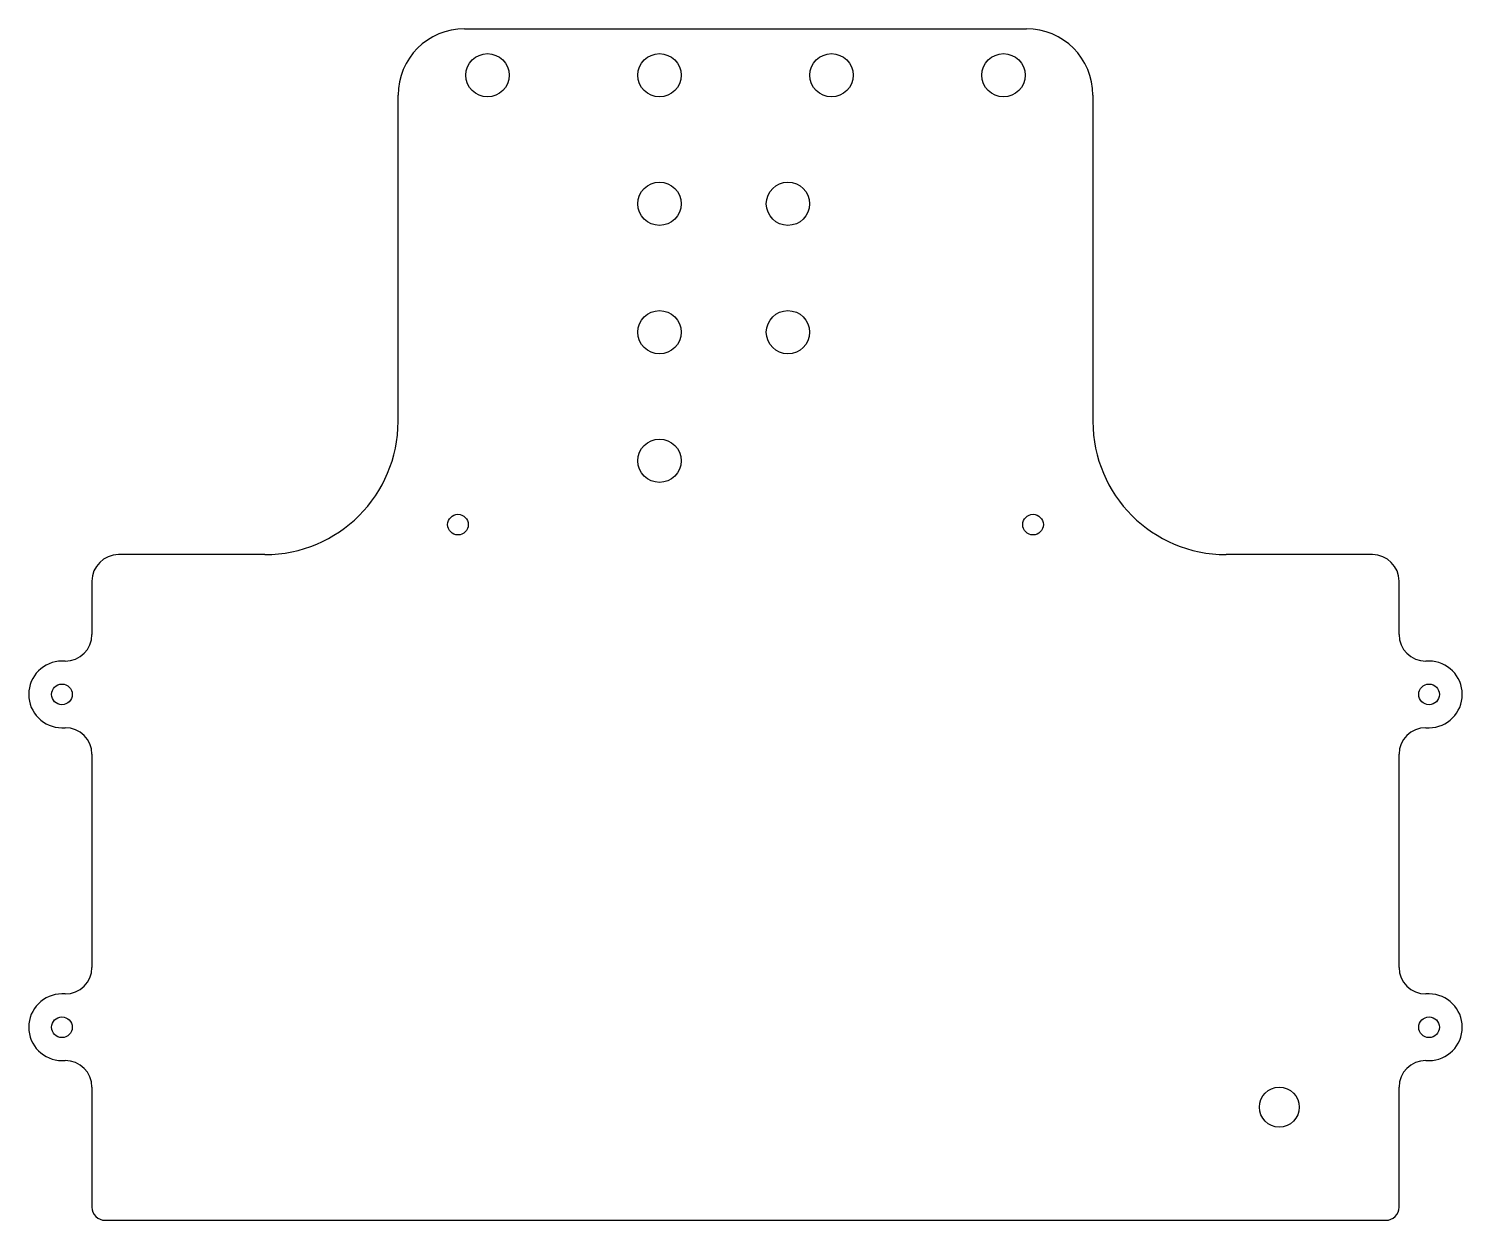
# Model space of a CAD drawing. Header units: inches. Extents: x 9.1 to 17.58, y 4.27 to 11.31.
import ezdxf

# ---------------------------------------------------------------- set-up
doc = ezdxf.new("R2010")
doc.units = ezdxf.units.IN
doc.header["$MEASUREMENT"] = 0
doc.layers.get('0').update_dxf_attribs({"lineweight": 0})

msp = doc.modelspace()

# ---------------------------------------------------------------- linework, layer by layer
at = {"color": 18, "lineweight": 25, "true_color": 0x000000}
for p, q in [((11.6789, 11.3133), (15.0017, 11.3133)), ((11.2852, 8.9904), (11.2852, 10.9196)), ((15.3954, 10.9196), (15.3954, 8.9904)), ((10.4978, 8.203), (9.6316, 8.203)), ((17.0489, 8.203), (16.1828, 8.203)), ((9.4741, 8.0456), (9.4741, 7.7306)), ((17.2064, 7.7306), (17.2064, 8.0456)), ((9.3167, 7.5731), (9.297, 7.5731)), ((17.3836, 7.5731), (17.3639, 7.5731)), ((9.297, 7.1794), (9.3167, 7.1794)), ((17.3639, 7.1794), (17.3836, 7.1794)), ((9.4741, 7.0219), (9.4741, 5.7621)), ((17.2064, 5.7621), (17.2064, 7.0219)), ((9.3167, 5.6046), (9.297, 5.6046)), ((17.3836, 5.6046), (17.3639, 5.6046)), ((9.297, 5.2109), (9.3167, 5.2109)), ((17.3639, 5.2109), (17.3836, 5.2109)), ((9.4741, 5.0534), (9.4741, 4.3448)), ((17.2064, 4.3448), (17.2064, 5.0534)), ((9.5529, 4.266), (17.1277, 4.266))]:
    msp.add_line(p, q, dxfattribs=at)
for centre, radius in [((11.8143, 11.0377), 0.128), ((12.8316, 11.0377), 0.128), ((13.8489, 11.0377), 0.128), ((14.8663, 11.0377), 0.128), ((12.8316, 10.2779), 0.128), ((13.5915, 10.2779), 0.128), ((12.8316, 9.518), 0.128), ((13.5915, 9.518), 0.128), ((12.8316, 8.7582), 0.128), ((11.6395, 8.3802), 0.061), ((15.0411, 8.3802), 0.061), ((9.297, 7.3763), 0.061), ((17.3836, 7.3763), 0.061), ((9.297, 5.4078), 0.061), ((17.3836, 5.4078), 0.061), ((16.4978, 4.9353), 0.1181)]:
    msp.add_circle(centre, radius, dxfattribs=at)
for points in [[(11.6789, 11.3133), (11.4614, 11.3133), (11.2852, 11.137), (11.2852, 10.9196)], [(15.3954, 10.9196), (15.3954, 11.137), (15.2191, 11.3133), (15.0017, 11.3133)], [(10.4978, 8.203), (10.9326, 8.203), (11.2852, 8.5556), (11.2852, 8.9904)], [(15.3954, 8.9904), (15.3954, 8.5556), (15.7479, 8.203), (16.1828, 8.203)], [(9.6316, 8.203), (9.5446, 8.203), (9.4741, 8.1325), (9.4741, 8.0456)], [(17.2064, 8.0456), (17.2064, 8.1325), (17.1359, 8.203), (17.0489, 8.203)], [(9.3167, 7.5731), (9.4036, 7.5731), (9.4741, 7.6436), (9.4741, 7.7306)], [(17.2064, 7.7306), (17.2064, 7.6436), (17.2769, 7.5731), (17.3639, 7.5731)], [(9.4741, 7.0219), (9.4741, 7.1089), (9.4036, 7.1794), (9.3167, 7.1794)], [(17.3639, 7.1794), (17.2769, 7.1794), (17.2064, 7.1089), (17.2064, 7.0219)], [(9.3167, 5.6046), (9.4036, 5.6046), (9.4741, 5.6751), (9.4741, 5.7621)], [(17.2064, 5.7621), (17.2064, 5.6751), (17.2769, 5.6046), (17.3639, 5.6046)], [(9.4741, 5.0534), (9.4741, 5.1404), (9.4036, 5.2109), (9.3167, 5.2109)], [(17.3639, 5.2109), (17.2769, 5.2109), (17.2064, 5.1404), (17.2064, 5.0534)], [(9.4741, 4.3448), (9.4741, 4.3013), (9.5094, 4.266), (9.5529, 4.266)], [(17.1277, 4.266), (17.1712, 4.266), (17.2064, 4.3013), (17.2064, 4.3448)]]:
    msp.add_open_spline(points, degree=3, dxfattribs=at)
for points in [[(9.297, 7.5731), (9.1883, 7.5731), (9.1001, 7.485), (9.1001, 7.3763), (9.1001, 7.2676), (9.1883, 7.1794), (9.297, 7.1794)], [(17.3836, 7.1794), (17.4923, 7.1794), (17.5804, 7.2676), (17.5804, 7.3763), (17.5804, 7.485), (17.4923, 7.5731), (17.3836, 7.5731)], [(9.297, 5.6046), (9.1883, 5.6046), (9.1001, 5.5165), (9.1001, 5.4078), (9.1001, 5.2991), (9.1883, 5.2109), (9.297, 5.2109)], [(17.3836, 5.2109), (17.4923, 5.2109), (17.5804, 5.2991), (17.5804, 5.4078), (17.5804, 5.5165), (17.4923, 5.6046), (17.3836, 5.6046)]]:
    msp.add_open_spline(points, degree=3, knots=[0, 0, 0, 0, 1, 1, 1, 2, 2, 2, 2], dxfattribs=at)

doc.saveas('drawing.dxf')
